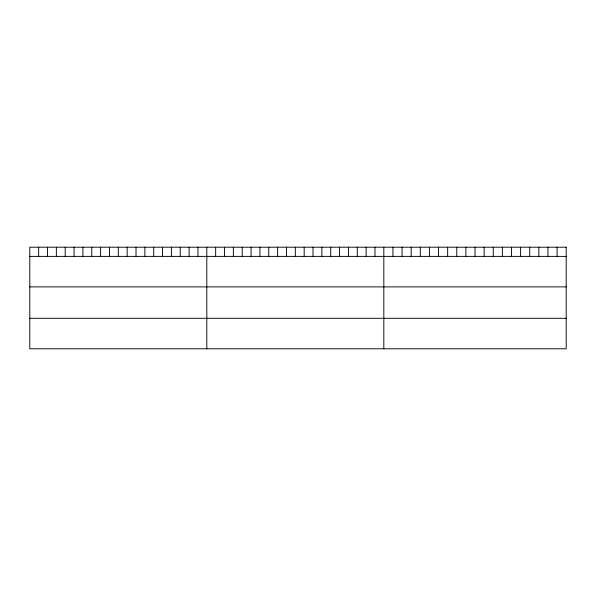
<?xml version="1.0" encoding="UTF-8"?>
<svg xmlns="http://www.w3.org/2000/svg" width="596" height="596" viewBox="0 0 596 596"><rect width="100%" height="100%" fill="white"/><g stroke="black" fill="none" stroke-linecap="round" stroke-linejoin="round"><path stroke-width="0.89" d="M29.8 256.392L566.2 256.392M29.8 286.885L566.2 286.885M29.8 318.301L566.2 318.301M557.081 247.206L557.081 256.392M547.962 247.206L547.962 256.392M538.844 247.206L538.844 256.392M529.725 247.206L529.725 256.392M520.606 247.206L520.606 256.392M511.487 247.206L511.487 256.392M502.368 247.206L502.368 256.392M493.25 247.206L493.25 256.392M484.131 247.206L484.131 256.392M475.012 247.206L475.012 256.392M465.893 247.206L465.893 256.392M456.774 247.206L456.774 256.392M447.656 247.206L447.656 256.392M438.537 247.206L438.537 256.392M429.418 247.206L429.418 256.392M420.299 247.206L420.299 256.392M411.18 247.206L411.18 256.392M402.062 247.206L402.062 256.392M392.943 247.206L392.943 256.392M383.824 247.206L383.824 348.794M374.973 247.206L374.973 256.392M366.123 247.206L366.123 256.392M357.272 247.206L357.272 256.392M348.422 247.206L348.422 256.392M339.571 247.206L339.571 256.392M330.72 247.206L330.72 256.392M321.87 247.206L321.87 256.392M313.019 247.206L313.019 256.392M304.169 247.206L304.169 256.392M295.318 247.206L295.318 256.392M286.467 247.206L286.467 256.392M277.617 247.206L277.617 256.392M268.766 247.206L268.766 256.392M259.916 247.206L259.916 256.392M251.065 247.206L251.065 256.392M242.214 247.206L242.214 256.392M233.364 247.206L233.364 256.392M224.513 247.206L224.513 256.392M215.663 247.206L215.663 256.392M206.812 247.206L206.812 348.794M197.961 247.206L197.961 256.392M189.111 247.206L189.111 256.392M180.26 247.206L180.26 256.392M171.41 247.206L171.41 256.392M162.559 247.206L162.559 256.392M153.708 247.206L153.708 256.392M144.858 247.206L144.858 256.392M136.007 247.206L136.007 256.392M127.157 247.206L127.157 256.392M118.306 247.206L118.306 256.392M109.455 247.206L109.455 256.392M100.605 247.206L100.605 256.392M91.754 247.206L91.754 256.392M82.904 247.206L82.904 256.392M74.053 247.206L74.053 256.392M65.202 247.206L65.202 256.392M56.352 247.206L56.352 256.392M47.501 247.206L47.501 256.392M38.651 247.206L38.651 256.392M566.2 247.206L29.8 247.206L29.8 348.794L566.2 348.794L566.2 247.206"/></g></svg>
